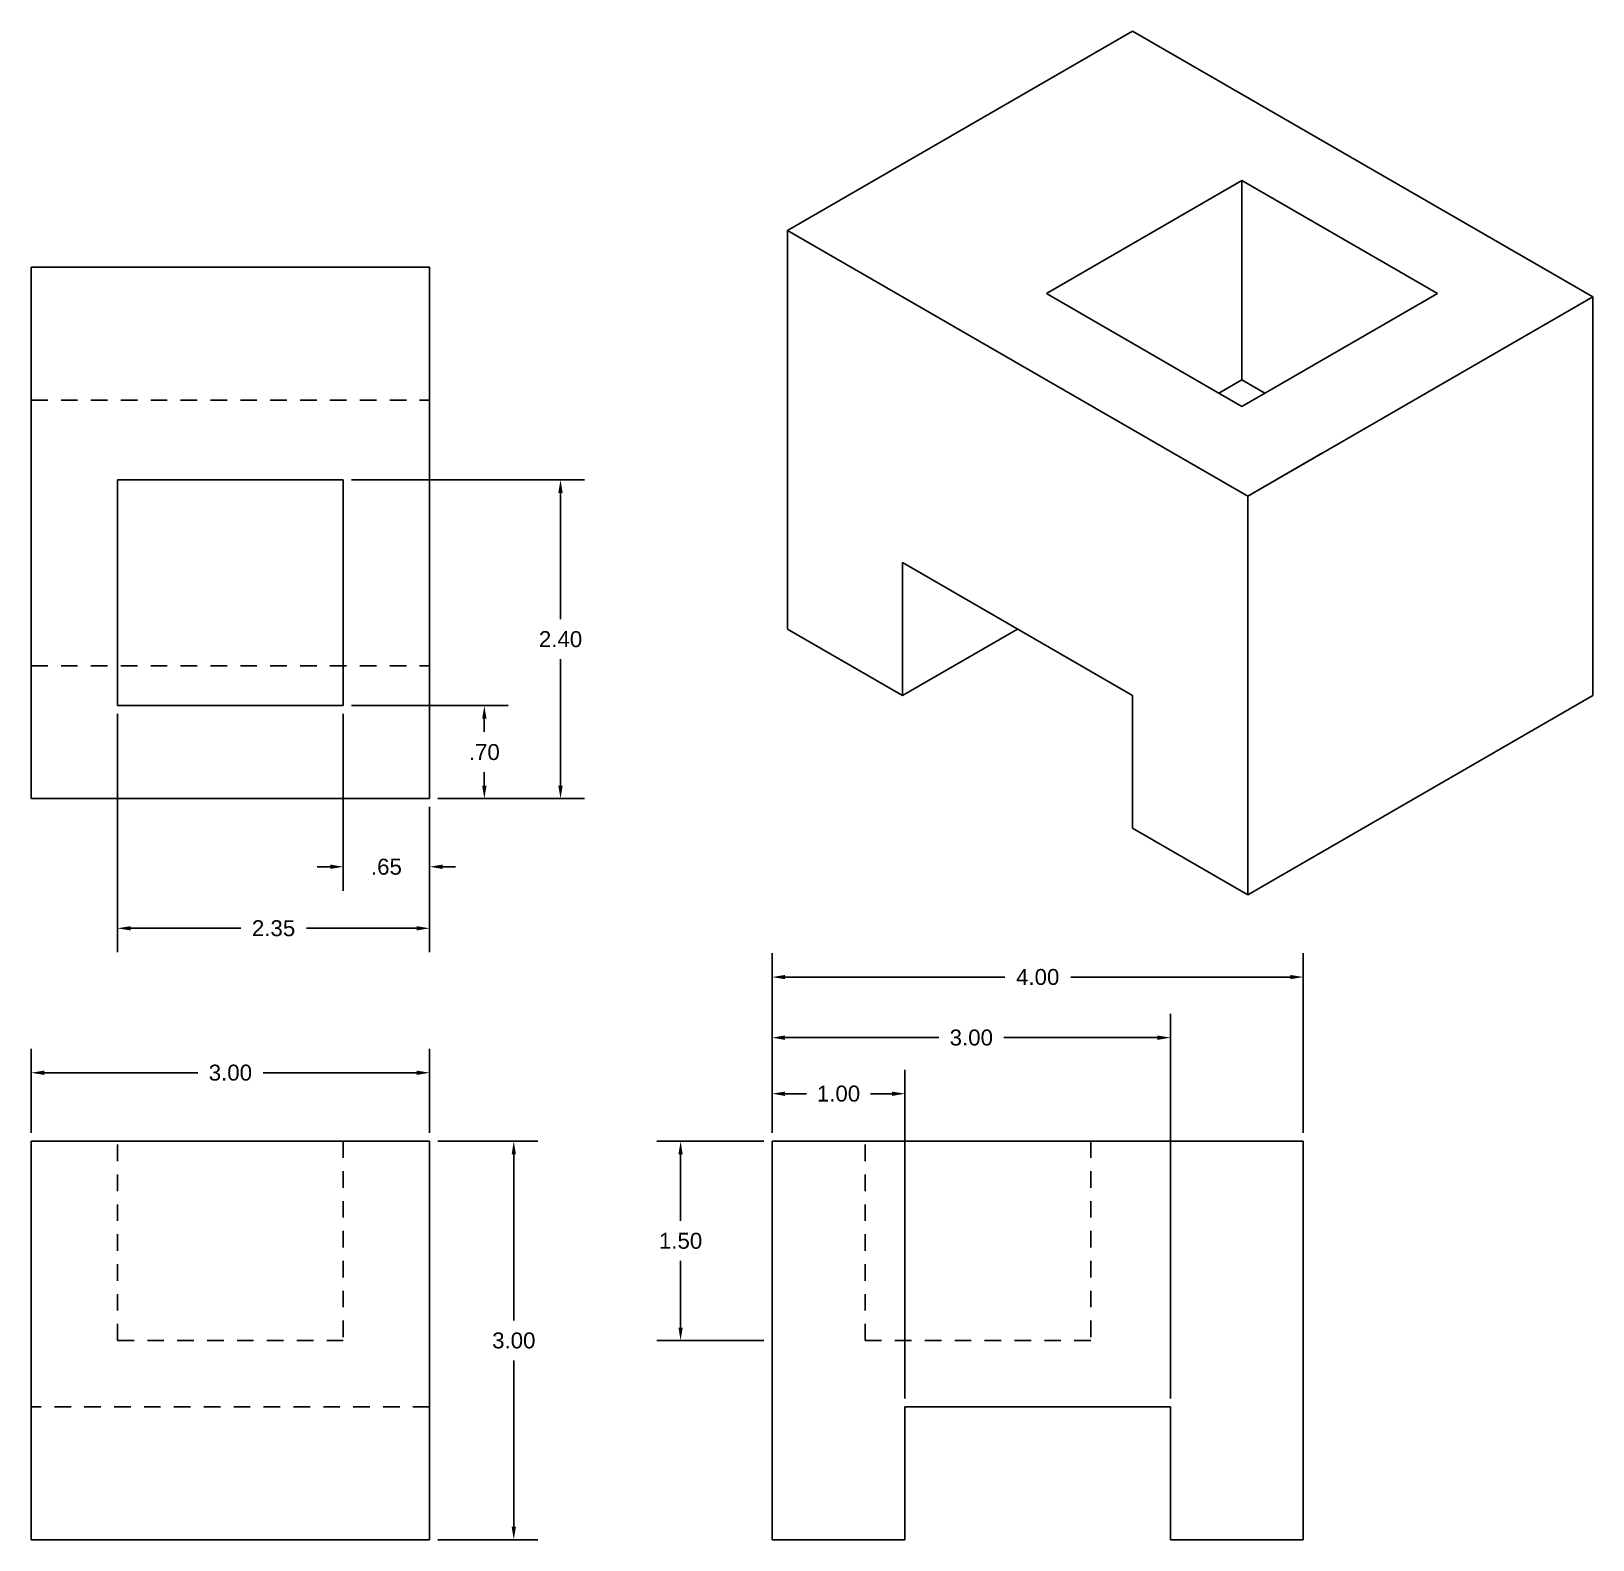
# Model space of a CAD drawing. Header units: inches. Extents: x 1.5 to 13.2, y 0.6 to 12.
import ezdxf

# ---------------------------------------------------------------- set-up
doc = ezdxf.new("R2010")
doc.units = ezdxf.units.IN
doc.header["$LTSCALE"] = 0.5
doc.header["$MEASUREMENT"] = 0
doc.linetypes.add('HIDDEN', pattern=[0.375, 0.25, -0.125])
for name, color, linetype in [('Dimension', 7, 'Continuous'), ('Hidden', 5, 'HIDDEN'), ('Visible', 1, 'Continuous')]:
    doc.layers.add(name, color=color, linetype=linetype)
doc.styles.get("Standard").update_dxf_attribs({"font": 'arial.ttf', "height": 0.12})
doc.dimstyles.new('ASME', dxfattribs={"dimtxt": 0.12, "dimasz": 0.098, "dimexe": 0.18, "dimexo": 0.0625, "dimgap": 0.09, "dimtad": 0, "dimtih": 1, "dimtoh": 1, "dimzin": 4, "dimdsep": 46, "dimtxsty": 'Standard', "dimcen": 0, "dimadec": 0, "dimazin": 1, "dimtfac": 1, "dimtofl": 0, "dimtmove": 0, "dimatfit": 3, "dimfxl": 1, "dimtolj": 1, "dimtzin": 0, "dimarcsym": 1})

# ---------------------------------------------------------------- blocks, each defined once
blk = doc.blocks.new('*D1')
at = {"layer": 'Defpoints', "color": 0, "transparency": 16777216}
for p in [(4.453, 4.134), (1.453, 3.618), (4.453, 3.618)]:
    blk.add_point(p, dxfattribs=at)
at = {"layer": 'Dimension', "color": 0, "lineweight": -2, "transparency": 16777216}
for p, q in [((1.453, 3.681), (1.453, 4.314)), ((4.453, 3.681), (4.453, 4.314)), ((1.551, 4.134), (2.708, 4.134)), ((4.355, 4.134), (3.199, 4.134))]:
    blk.add_line(p, q, dxfattribs=at)
at = {"layer": 'Dimension', "color": 0, "transparency": 16777216}
for points in [[(1.551, 4.15), (1.551, 4.117), (1.453, 4.134)], [(4.355, 4.15), (4.355, 4.117), (4.453, 4.134)]]:
    blk.add_solid(points, dxfattribs=at)
at = {"layer": 'Dimension', "color": 0, "transparency": 16777216, "insert": (2.953, 4.134), "char_height": 0.12, "attachment_point": 5}
blk.add_mtext('\\A1;3.00', dxfattribs=at)
blk = doc.blocks.new('*D2')
at = {"layer": 'Defpoints', "color": 0, "transparency": 16777216}
for p in [(4.453, 3.618), (4.453, 0.618), (5.087, 0.618)]:
    blk.add_point(p, dxfattribs=at)
at = {"layer": 'Dimension', "color": 0, "lineweight": -2, "transparency": 16777216}
for p, q in [((4.516, 3.618), (5.267, 3.618)), ((5.087, 3.52), (5.087, 2.27)), ((5.087, 0.716), (5.087, 1.967)), ((4.516, 0.618), (5.267, 0.618))]:
    blk.add_line(p, q, dxfattribs=at)
at = {"layer": 'Dimension', "color": 0, "transparency": 16777216}
for points in [[(5.071, 3.52), (5.103, 3.52), (5.087, 3.618)], [(5.071, 0.716), (5.103, 0.716), (5.087, 0.618)]]:
    blk.add_solid(points, dxfattribs=at)
at = {"layer": 'Dimension', "color": 0, "transparency": 16777216, "insert": (5.087, 2.118), "char_height": 0.12, "attachment_point": 5}
blk.add_mtext('\\A1;3.00', dxfattribs=at)
blk = doc.blocks.new('*D3')
at = {"layer": 'Defpoints', "color": 0, "transparency": 16777216}
for p in [(7.032, 3.618), (6.343, 2.118), (7.032, 2.118)]:
    blk.add_point(p, dxfattribs=at)
at = {"layer": 'Dimension', "color": 0, "lineweight": -2, "transparency": 16777216}
for p, q in [((6.97, 3.618), (6.163, 3.618)), ((6.343, 3.52), (6.343, 3.02)), ((6.343, 2.216), (6.343, 2.717)), ((6.97, 2.118), (6.163, 2.118))]:
    blk.add_line(p, q, dxfattribs=at)
at = {"layer": 'Dimension', "color": 0, "transparency": 16777216}
for points in [[(6.327, 3.52), (6.359, 3.52), (6.343, 3.618)], [(6.327, 2.216), (6.359, 2.216), (6.343, 2.118)]]:
    blk.add_solid(points, dxfattribs=at)
at = {"layer": 'Dimension', "color": 0, "transparency": 16777216, "insert": (6.343, 2.868), "char_height": 0.12, "attachment_point": 5}
blk.add_mtext('\\A1;1.50', dxfattribs=at)
blk = doc.blocks.new('*D7')
at = {"layer": 'Defpoints', "color": 0, "transparency": 16777216}
for p in [(3.803, 6.897), (4.453, 6.197), (3.803, 5.684)]:
    blk.add_point(p, dxfattribs=at)
at = {"layer": 'Dimension', "color": 0, "lineweight": -2, "transparency": 16777216}
for p, q in [((3.803, 6.835), (3.803, 5.504)), ((4.453, 6.135), (4.453, 5.504)), ((3.705, 5.684), (3.607, 5.684)), ((4.551, 5.684), (4.649, 5.684))]:
    blk.add_line(p, q, dxfattribs=at)
at = {"layer": 'Dimension', "color": 0, "transparency": 16777216}
for points in [[(3.705, 5.701), (3.705, 5.668), (3.803, 5.684)], [(4.551, 5.701), (4.551, 5.668), (4.453, 5.684)]]:
    blk.add_solid(points, dxfattribs=at)
at = {"layer": 'Dimension', "color": 0, "transparency": 16777216, "insert": (4.128, 5.684), "char_height": 0.12, "attachment_point": 5}
blk.add_mtext('\\A1;.65', dxfattribs=at)
blk = doc.blocks.new('*D8')
at = {"layer": 'Defpoints', "color": 0, "transparency": 16777216}
for p in [(2.103, 6.897), (4.453, 6.197), (2.103, 5.221)]:
    blk.add_point(p, dxfattribs=at)
at = {"layer": 'Dimension', "color": 0, "lineweight": -2, "transparency": 16777216}
for p, q in [((2.103, 6.835), (2.103, 5.041)), ((4.453, 6.135), (4.453, 5.041)), ((2.201, 5.221), (3.031, 5.221)), ((4.355, 5.221), (3.526, 5.221))]:
    blk.add_line(p, q, dxfattribs=at)
at = {"layer": 'Dimension', "color": 0, "transparency": 16777216}
for points in [[(2.201, 5.237), (2.201, 5.205), (2.103, 5.221)], [(4.355, 5.237), (4.355, 5.205), (4.453, 5.221)]]:
    blk.add_solid(points, dxfattribs=at)
at = {"layer": 'Dimension', "color": 0, "transparency": 16777216, "insert": (3.278, 5.221), "char_height": 0.12, "attachment_point": 5}
blk.add_mtext('\\A1;2.35', dxfattribs=at)
blk = doc.blocks.new('*D10')
at = {"layer": 'Defpoints', "color": 0, "transparency": 16777216}
for p in [(3.803, 6.897), (4.865, 6.897), (4.453, 6.197)]:
    blk.add_point(p, dxfattribs=at)
at = {"layer": 'Dimension', "color": 0, "lineweight": -2, "transparency": 16777216}
for p, q in [((3.866, 6.897), (5.045, 6.897)), ((4.865, 6.799), (4.865, 6.699)), ((4.865, 6.295), (4.865, 6.396)), ((4.516, 6.197), (5.045, 6.197))]:
    blk.add_line(p, q, dxfattribs=at)
at = {"layer": 'Dimension', "color": 0, "transparency": 16777216}
for points in [[(4.849, 6.799), (4.882, 6.799), (4.865, 6.897)], [(4.849, 6.295), (4.882, 6.295), (4.865, 6.197)]]:
    blk.add_solid(points, dxfattribs=at)
at = {"layer": 'Dimension', "color": 0, "transparency": 16777216, "insert": (4.865, 6.547), "char_height": 0.12, "attachment_point": 5}
blk.add_mtext('\\A1;.70', dxfattribs=at)
blk = doc.blocks.new('*D11')
at = {"layer": 'Defpoints', "color": 0, "transparency": 16777216}
for p in [(3.803, 8.597), (5.439, 8.597), (4.453, 6.197)]:
    blk.add_point(p, dxfattribs=at)
at = {"layer": 'Dimension', "color": 0, "lineweight": -2, "transparency": 16777216}
for p, q in [((3.866, 8.597), (5.619, 8.597)), ((5.439, 8.499), (5.439, 7.549)), ((5.439, 6.295), (5.439, 7.246)), ((4.516, 6.197), (5.619, 6.197))]:
    blk.add_line(p, q, dxfattribs=at)
at = {"layer": 'Dimension', "color": 0, "transparency": 16777216}
for points in [[(5.422, 8.499), (5.455, 8.499), (5.439, 8.597)], [(5.422, 6.295), (5.455, 6.295), (5.439, 6.197)]]:
    blk.add_solid(points, dxfattribs=at)
at = {"layer": 'Dimension', "color": 0, "transparency": 16777216, "insert": (5.439, 7.397), "char_height": 0.12, "attachment_point": 5}
blk.add_mtext('\\A1;2.40', dxfattribs=at)
blk = doc.blocks.new('*D12')
at = {"layer": 'Defpoints', "color": 0, "transparency": 16777216}
for p in [(8.032, 3.976), (7.032, 3.618), (8.032, 1.618)]:
    blk.add_point(p, dxfattribs=at)
at = {"layer": 'Dimension', "color": 0, "lineweight": -2, "transparency": 16777216}
for p, q in [((7.032, 3.681), (7.032, 4.156)), ((8.032, 1.681), (8.032, 4.156)), ((7.13, 3.976), (7.292, 3.976)), ((7.934, 3.976), (7.772, 3.976))]:
    blk.add_line(p, q, dxfattribs=at)
at = {"layer": 'Dimension', "color": 0, "transparency": 16777216}
for points in [[(7.13, 3.992), (7.13, 3.959), (7.032, 3.976)], [(7.934, 3.992), (7.934, 3.959), (8.032, 3.976)]]:
    blk.add_solid(points, dxfattribs=at)
at = {"layer": 'Dimension', "color": 0, "transparency": 16777216, "insert": (7.532, 3.976), "char_height": 0.12, "attachment_point": 5}
blk.add_mtext('\\A1;1.00', dxfattribs=at)
blk = doc.blocks.new('*D13')
at = {"layer": 'Defpoints', "color": 0, "transparency": 16777216}
for p in [(10.032, 4.398), (7.032, 3.618), (10.032, 1.618)]:
    blk.add_point(p, dxfattribs=at)
at = {"layer": 'Dimension', "color": 0, "lineweight": -2, "transparency": 16777216}
for p, q in [((7.032, 3.681), (7.032, 4.578)), ((10.032, 1.681), (10.032, 4.578)), ((7.13, 4.398), (8.287, 4.398)), ((9.934, 4.398), (8.778, 4.398))]:
    blk.add_line(p, q, dxfattribs=at)
at = {"layer": 'Dimension', "color": 0, "transparency": 16777216}
for points in [[(7.13, 4.414), (7.13, 4.381), (7.032, 4.398)], [(9.934, 4.414), (9.934, 4.381), (10.032, 4.398)]]:
    blk.add_solid(points, dxfattribs=at)
at = {"layer": 'Dimension', "color": 0, "transparency": 16777216, "insert": (8.532, 4.398), "char_height": 0.12, "attachment_point": 5}
blk.add_mtext('\\A1;3.00', dxfattribs=at)
blk = doc.blocks.new('*D14')
at = {"layer": 'Defpoints', "color": 0, "transparency": 16777216}
for p in [(11.032, 4.854), (7.032, 3.618), (11.032, 3.618)]:
    blk.add_point(p, dxfattribs=at)
at = {"layer": 'Dimension', "color": 0, "lineweight": -2, "transparency": 16777216}
for p, q in [((7.032, 3.681), (7.032, 5.034)), ((11.032, 3.681), (11.032, 5.034)), ((7.13, 4.854), (8.784, 4.854)), ((10.934, 4.854), (9.281, 4.854))]:
    blk.add_line(p, q, dxfattribs=at)
at = {"layer": 'Dimension', "color": 0, "transparency": 16777216}
for points in [[(7.13, 4.87), (7.13, 4.838), (7.032, 4.854)], [(10.934, 4.87), (10.934, 4.838), (11.032, 4.854)]]:
    blk.add_solid(points, dxfattribs=at)
at = {"layer": 'Dimension', "color": 0, "transparency": 16777216, "insert": (9.032, 4.854), "char_height": 0.12, "attachment_point": 5}
blk.add_mtext('\\A1;4.00', dxfattribs=at)

msp = doc.modelspace()

# ---------------------------------------------------------------- linework, layer by layer
at = {"layer": 'Hidden'}
for p, q in [((1.453, 9.197), (4.453, 9.197)), ((1.453, 7.197), (4.453, 7.197)), ((2.103, 2.118), (2.103, 3.618)), ((3.803, 3.618), (3.803, 2.118)), ((7.732, 2.118), (7.732, 3.618)), ((9.432, 3.618), (9.432, 2.118)), ((2.103, 2.118), (3.803, 2.118)), ((9.432, 2.118), (7.732, 2.118)), ((4.453, 1.618), (1.453, 1.618))]:
    msp.add_line(p, q, dxfattribs=at)
at = {"layer": 'Visible'}
for p, q in [((7.149, 10.474), (9.747, 11.974)), ((9.747, 11.974), (13.212, 9.974)), ((10.57, 10.849), (9.098, 9.999)), ((12.042, 9.999), (10.57, 10.849)), ((10.57, 10.849), (10.57, 9.349)), ((7.149, 7.474), (7.149, 10.474)), ((7.149, 10.474), (10.613, 8.474)), ((1.453, 6.197), (1.453, 10.197)), ((1.453, 10.197), (4.453, 10.197)), ((4.453, 10.197), (4.453, 6.197)), ((9.098, 9.999), (10.57, 9.149)), ((10.57, 9.149), (12.042, 9.999)), ((10.613, 8.474), (13.212, 9.974)), ((13.212, 9.974), (13.212, 6.974)), ((10.57, 9.349), (10.397, 9.249)), ((10.57, 9.349), (10.743, 9.249)), ((10.613, 8.474), (11.176, 8.799)), ((3.803, 8.597), (2.103, 8.597)), ((2.103, 8.597), (2.103, 6.897)), ((3.803, 6.897), (3.803, 8.597)), ((10.613, 5.474), (10.613, 8.474)), ((8.015, 6.974), (8.015, 7.974)), ((8.015, 7.974), (9.747, 6.974)), ((7.149, 7.474), (8.015, 6.974)), ((8.015, 6.974), (8.881, 7.474)), ((9.747, 6.974), (9.747, 5.974)), ((13.212, 6.974), (10.613, 5.474)), ((2.103, 6.897), (3.803, 6.897)), ((1.453, 6.197), (4.453, 6.197)), ((1.453, 6.197), (2.053, 6.197)), ((9.747, 5.974), (10.613, 5.474)), ((4.453, 3.618), (1.453, 3.618)), ((1.453, 3.618), (1.453, 0.618)), ((4.453, 0.618), (4.453, 3.618)), ((11.032, 3.618), (7.032, 3.618)), ((7.032, 3.618), (7.032, 0.618)), ((11.032, 0.618), (11.032, 3.618)), ((8.032, 0.618), (8.032, 1.618)), ((8.032, 1.618), (10.032, 1.618)), ((10.032, 1.618), (10.032, 0.618)), ((1.453, 0.618), (4.453, 0.618)), ((7.032, 0.618), (8.032, 0.618)), ((10.032, 0.618), (11.032, 0.618))]:
    msp.add_line(p, q, dxfattribs=at)

# ---------------------------------------------------------------- dimensions: what is measured, and where the dimension line sits
at = {"layer": 'Dimension'}
for base, p1, p2, picture, middle in [((5.439, 8.597), (4.453, 6.197), (3.803, 8.597), '*D11', (5.439, 7.397)), ((4.865, 6.897), (4.453, 6.197), (3.803, 6.897), '*D10', (4.865, 6.547)), ((5.087, 0.618), (4.453, 3.618), (4.453, 0.618), '*D2', (5.087, 2.118)), ((6.343, 2.118), (7.032, 3.618), (7.032, 2.118), '*D3', (6.343, 2.868))]:
    dim = msp.add_linear_dim(base=base, p1=p1, p2=p2, angle=90, dimstyle='ASME', dxfattribs=at)
    dim.commit()
    dim.dimension.update_dxf_attribs({"geometry": picture, "text_midpoint": middle})
for base, p1, p2, picture, middle in [((2.103, 5.221), (4.453, 6.197), (2.103, 6.897), '*D8', (3.278, 5.221)), ((3.803, 5.684), (4.453, 6.197), (3.803, 6.897), '*D7', (4.128, 5.684)), ((11.032, 4.854), (7.032, 3.618), (11.032, 3.618), '*D14', (9.032, 4.854)), ((10.032, 4.398), (7.032, 3.618), (10.032, 1.618), '*D13', (8.532, 4.398)), ((4.453, 4.134), (1.453, 3.618), (4.453, 3.618), '*D1', (2.953, 4.134)), ((8.032, 3.976), (7.032, 3.618), (8.032, 1.618), '*D12', (7.532, 3.976))]:
    dim = msp.add_linear_dim(base=base, p1=p1, p2=p2, dimstyle='ASME', dxfattribs=at)
    dim.commit()
    dim.dimension.update_dxf_attribs({"geometry": picture, "text_midpoint": middle})

doc.saveas('drawing.dxf')
